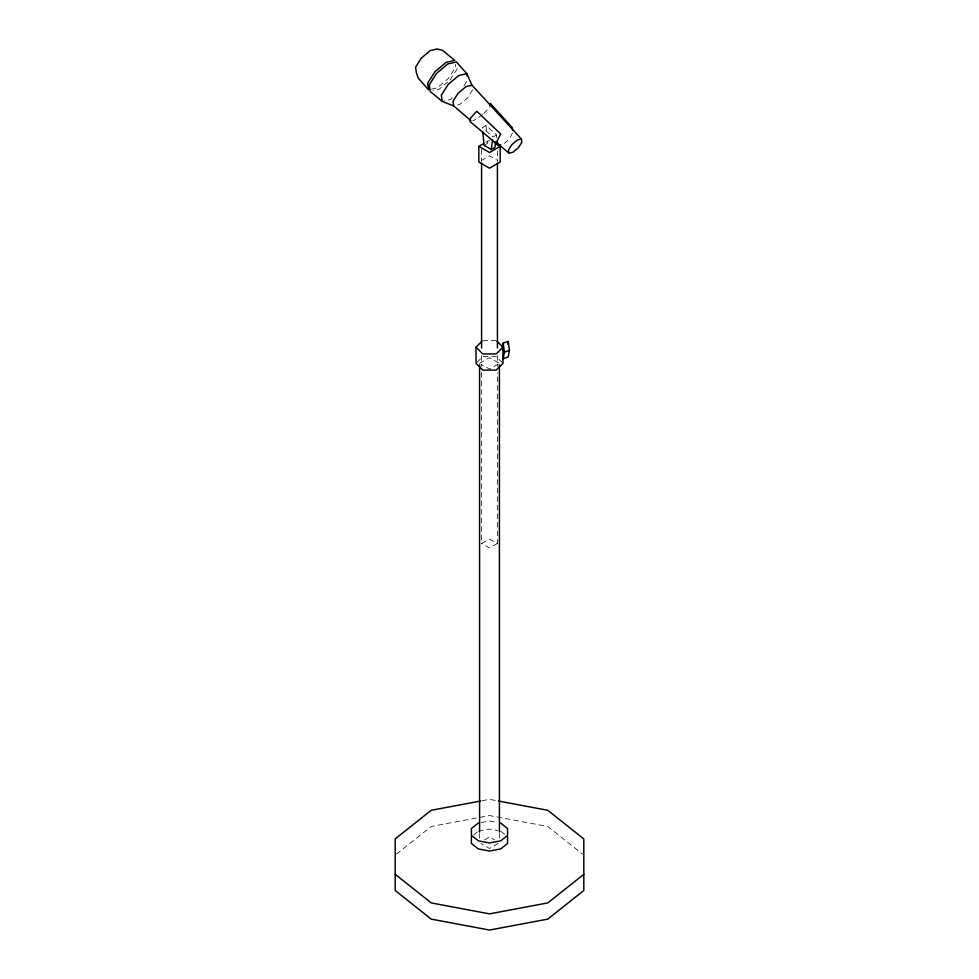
<?xml version="1.0" encoding="UTF-8"?>
<svg xmlns="http://www.w3.org/2000/svg" width="979" height="979" viewBox="0 0 979 979"><rect width="100%" height="100%" fill="white"/><g stroke="black" fill="none" stroke-linecap="round" stroke-linejoin="round"><path stroke-width="0.73" stroke-dasharray="4.89 3.67" d="M496.267 137.696L496.659 134.931L486 125.471L482.341 127.588L493 137.048L496.659 134.931M512.506 132.936L509.472 138.785L503.292 144.366M450.071 80.021L457.34 68.616L456.96 65.96M463.924 85.883L467.717 79.935M472.661 89.897L467.57 97.888L459.702 104.52L456.079 105.353M483.797 113.576L489.916 106.821M476.981 362.414L482.757 356.625L496.243 356.625L502.019 362.414M447.819 81.906L438.837 89.481L433.11 90.802M452.433 97.778L450.316 99.552L443.573 101.106M396.36 854.19L431.213 826.484L489.5 815.556L547.787 826.484L582.64 854.19M473.701 834.818L477.165 832.077M482.61 114.457L475.513 119.719L472.771 120.625M485.939 142.249L489.5 140.193M485.315 144.647L487.75 143.24L487.309 138.798M481.203 160.654L489.5 155.869L497.797 160.654M479.588 363.368L489.5 357.653L499.412 363.368M498.176 364.09L489.5 369.095L480.824 364.09M484.544 839.872L489.5 837.008L494.456 839.872M498.176 843.445L489.5 848.463L480.824 843.445M481.582 372.448L481.582 543.516L489.5 539.135L497.418 543.516L497.418 372.448M497.418 543.516L489.5 547.91L481.582 543.516M431.445 89.199L437.185 87.877L448.406 78.406L455.676 67.013L455.296 64.357M482.023 800.761L489.5 799.353L496.977 800.761M481.105 822.544L489.5 820.965L497.895 822.544M478.315 831.159L489.5 829.054L497.895 830.633M482.757 340.435L496.243 340.435M500.685 831.159L505.299 834.818M486 125.471L486.722 132.875M499.412 833.57L499.412 838.159M497.418 150.974L497.418 161.657M497.418 355.646L497.418 366.342M481.582 149.444L481.582 161.657M481.582 355.646L481.582 366.342M479.588 833.57L479.588 838.159"/><path stroke-width="1.47" d="M490.063 105.683L490.332 103.407L512.078 127.405L512.776 130.317M482.782 132.018L484.091 145.345L491.25 149.481L492.621 139.813M495.692 141.845L494.909 147.364L491.25 149.481M502.386 347.055L503.157 343.139L508.199 341.377L509.472 350.372L508.199 356.907L503.157 358.657L502.729 355.671M503.157 358.657L504.43 352.122L503.157 343.139M507.685 343.996L508.199 341.377M497.21 341.402L502.986 347.178L502.986 363.368L496.243 370.111L482.757 370.111L476.014 363.368L476.014 347.178L481.79 341.402M502.986 347.178L496.243 353.921L482.757 353.921L476.014 347.178M478.315 823.058L471.401 828.552L471.401 835.344L478.315 840.839L489.5 842.943L500.685 840.839L507.599 835.344L507.599 828.552L500.685 823.058M583.802 874.296L547.787 902.919L489.5 913.86L431.213 902.919L395.198 874.296M495.423 143.619L500.171 146.36L500.171 162.024L489.5 168.18L478.829 162.024L478.829 146.36L483.577 143.619M500.171 146.36L489.5 152.516L478.829 146.36M504.43 352.122L509.472 350.372M496.267 142.322L508.933 153.152L513.033 152.21L518.393 147.694L521.856 142.261L521.403 139.091L472 85.234L465.967 86.617L458.099 93.262L453.008 101.241L453.669 105.916L470.936 120.674M521.403 139.091L517.304 140.034L511.944 144.549L508.48 149.983L508.933 153.152M480.53 801.042L431.213 810.294L395.198 838.917L395.198 890.486L431.213 919.122L489.5 930.05L547.787 919.122L583.802 890.486L583.802 838.917L547.787 810.294L498.47 801.042M498.176 145.296L497.075 141.025L500.685 133.988L476.773 111.239L470.593 117.982L470.03 121.531L498.176 145.296L500.734 144.831M472 85.234L466.836 73.67L456.398 61.958L447.782 63.953L436.561 73.413L429.291 84.806L430.234 91.463L442.227 101.424L453.669 105.916M503.157 349.662L504.014 353.174M467.191 76.178L466.836 73.67L458.735 75.542L448.174 84.439L441.333 95.159L442.227 101.424M507.599 836.653L507.599 843.445L500.685 848.94L489.5 851.045L478.315 848.94L471.401 843.445L471.401 836.653M499.412 364.898L499.412 832.052M497.418 163.187L497.418 348.01M481.582 163.187L481.582 348.01M479.588 364.898L479.588 832.052M421.362 58.067L415.561 67.147L416.32 72.458L418.18 78.112L428.569 89.86L427.627 83.203L434.896 71.81L446.13 62.35L454.733 60.355L442.704 50.443L437.16 48.95L430.307 50.529L421.362 58.067"/></g></svg>
